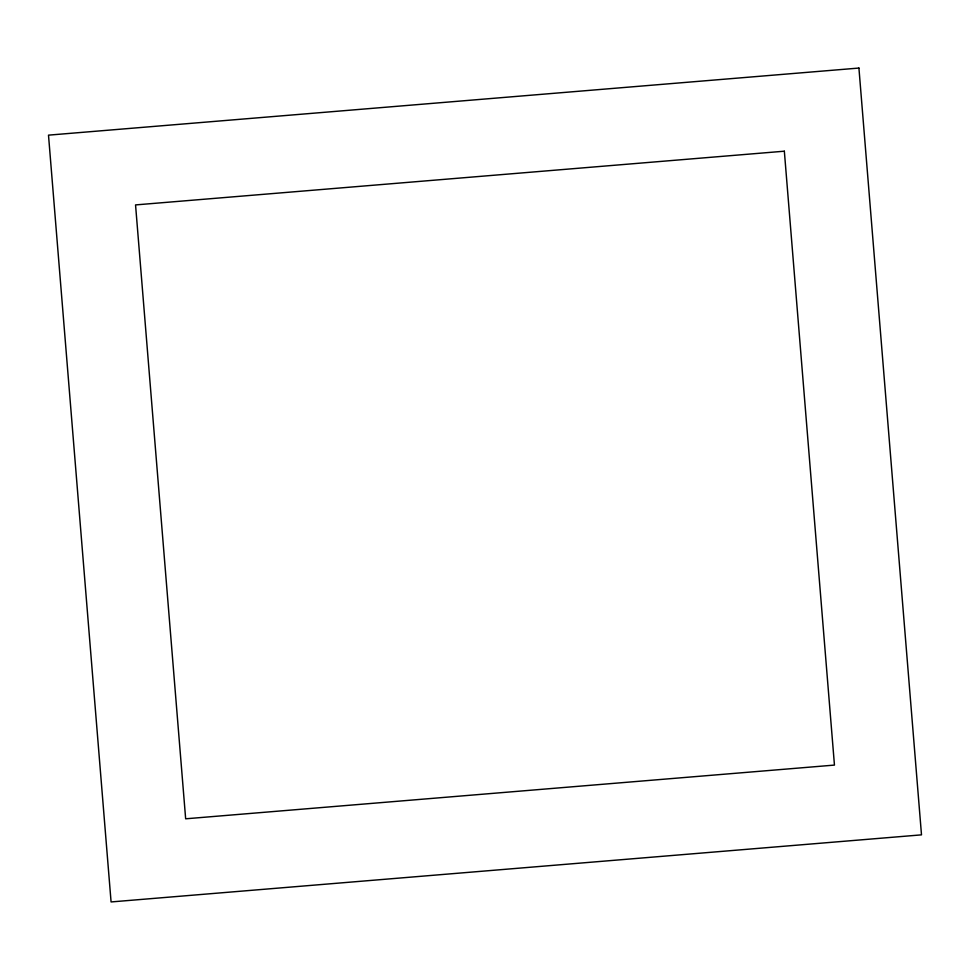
<?xml version="1.0" encoding="UTF-8"?>
<svg xmlns="http://www.w3.org/2000/svg" width="970" height="970" viewBox="0 0 970 970"><rect width="100%" height="100%" fill="white"/><g stroke="black" fill="none" stroke-linecap="round" stroke-linejoin="round"><path stroke-width="1.45" d="M858.923 68.058L48.5 135.145L111.077 901.942L921.5 834.855L858.923 68.058M784.342 151.199L135.545 204.912L185.658 818.801L834.455 765.087L784.342 151.199"/></g></svg>
